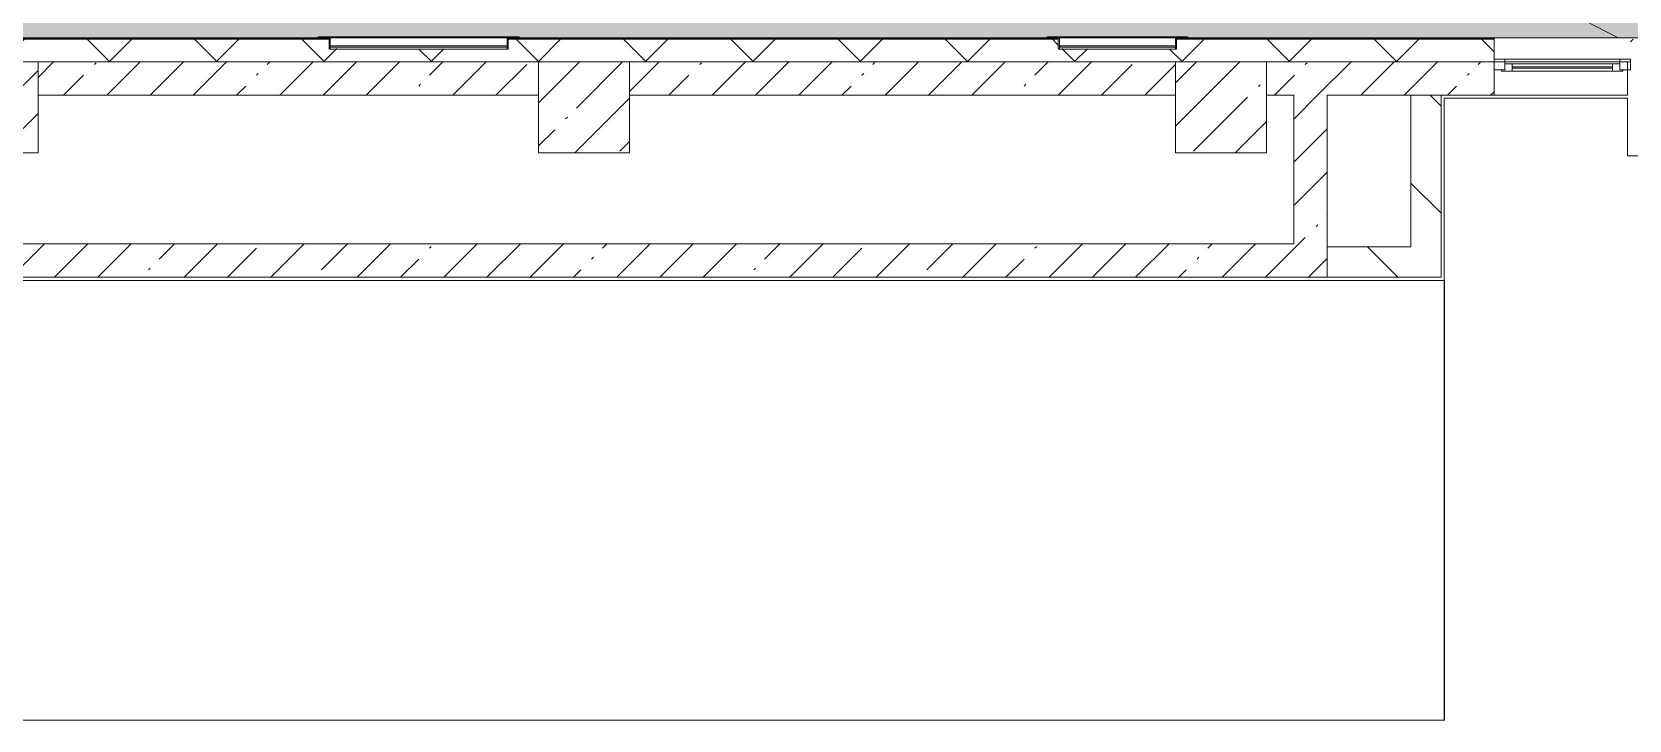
# Model space of a CAD drawing. Header units: millimetres. Extents: x 35316 to 242799, y -8553 to 29000.
# Drawn here: x 130397 to 140927, y 10859 to 15398 of the extents above; entities that cross this region are included whole.
import ezdxf

# ---------------------------------------------------------------- set-up
doc = ezdxf.new("R2010")
doc.units = ezdxf.units.MM
for name, color, linetype, lineweight in [('A-DETL-2', 7, 'Continuous', 5), ('A-GENM-6', 7, 'Continuous', 5), ('A-GLAZ-2', 7, 'Continuous', 5), ('A-WALL', 7, 'Continuous', 9), ('A-WALL-2', 7, 'Continuous', 5), ('I-WALL-5', 7, 'Continuous', 5), ('S-COLS-2', 7, 'Continuous', 5)]:
    doc.layers.add(name, color=color, linetype=linetype, lineweight=lineweight)
doc.layers.add('A-DETL-GENF-5', color=7, linetype='Continuous', lineweight=9, true_color=0xc0c0c0, transparency=0.4)
for name, color, linetype, lineweight, true_color in [('A-FLOR-2', 7, 'Continuous', 5, 0xb7b7b7), ('A-FLOR-3', 7, 'Continuous', 5, 0xaaaaaa), ('A-GENM-7', 7, 'Continuous', 5, 0x737373), ('A-WALL-3', 7, 'Continuous', 5, 0x737373)]:
    doc.layers.add(name, color=color, linetype=linetype, lineweight=lineweight, true_color=true_color)
pattern_1 = [(45, (107926.8, 0), (-285.123, 285.123), []), (45, (108211.92, 0), (-285.123, 285.123), [504.031, -100.806, 16.764, -84.042])]
pattern_2 = [(135, (107926.8, 0), (-353.5534, -353.5534), [])]

# ---------------------------------------------------------------- blocks, each defined once
blk = doc.blocks.new('BSC_Колонна _Прямоугольная - 600х600-V122-3_3_2_птичка')
at = {"layer": 'S-COLS-2'}
h = blk.add_hatch(dxfattribs=at)
h.set_pattern_fill('FP_106', color=256, style=0, pattern_type=2)
h.set_pattern_definition([(45, (-26110, -14900), (-285.123, 285.123), []), (45, (-25824.88, -14900), (-285.123, 285.123), [504.031, -100.806, 16.764, -84.042])])
h.paths.add_polyline_path([(-300, -300), (300, -300), (300, 300), (-300, 300), (-300, 211)])
for p, q in [((300, 300), (-300, 300)), ((-300, 300), (-300, -300)), ((300, -300), (300, 300)), ((-300, -300), (300, -300))]:
    blk.add_line(p, q, dxfattribs=at)
blk = doc.blocks.new('BSC_Колонна _Прямоугольная - 600х600-V158-3_3_2_птичка')
at = {"layer": 'S-COLS-2'}
h = blk.add_hatch(dxfattribs=at)
h.set_pattern_fill('FP_143', color=256, style=0, pattern_type=2)
h.set_pattern_definition([(45, (-30310, -14900), (-285.123, 285.123), []), (45, (-30024.88, -14900), (-285.123, 285.123), [504.031, -100.806, 16.764, -84.042])])
h.paths.add_polyline_path([(-300, -300), (300, -300), (300, 300), (-300, 300), (-300, 211)])
for p, q in [((300, 300), (-300, 300)), ((-300, 300), (-300, -300)), ((300, -300), (300, 300)), ((-300, -300), (300, -300))]:
    blk.add_line(p, q, dxfattribs=at)
blk = doc.blocks.new('BSC_Колонна _Прямоугольная - 600х600-V220-3_3_2_птичка')
at = {"layer": 'S-COLS-2'}
h = blk.add_hatch(dxfattribs=at)
h.set_pattern_fill('FP_164', color=256, style=0, pattern_type=2)
h.set_pattern_definition([(45, (-22210, -14900), (-285.123, 285.123), []), (45, (-21924.88, -14900), (-285.123, 285.123), [504.031, -100.806, 16.764, -84.042])])
h.paths.add_polyline_path([(-300, -300), (300, -300), (300, 300), (-300, 300), (-300, 211)])
for p, q in [((300, 300), (-300, 300)), ((-300, 300), (-300, -300)), ((300, -300), (300, 300)), ((-300, -300), (300, -300))]:
    blk.add_line(p, q, dxfattribs=at)
blk = doc.blocks.new('120_Окно_СКБ_1Ст - 120_Окно_СКБ_1Ст_900х2500_h_-20705657-3_3_2_птичка')
at = {"layer": 'A-GLAZ-2'}
for p, q in [((-450, -127), (-450, -57)), ((-450, -57), (-380, -57)), ((450, -57), (-450, -57)), ((-380, -57), (-380, -127)), ((380, -87), (-380, -87)), ((-380, -87), (-380, -127)), ((-330, -137), (-330, -87)), ((330, -137), (330, -87)), ((380, -127), (380, -57)), ((380, -57), (450, -57)), ((380, -127), (380, -87)), ((450, -57), (450, -127)), ((-380, -127), (-450, -127)), ((-450, -127), (-400, -127)), ((-380, -127), (-400, -127)), ((-400, -127), (-400, -137)), ((-400, -137), (400, -137)), ((400, -137), (-400, -137)), ((-330, -107), (330, -107)), ((330, -117), (-330, -117)), ((450, -127), (380, -127)), ((400, -127), (380, -127)), ((400, -127), (450, -127)), ((400, -137), (400, -127))]:
    blk.add_line(p, q, dxfattribs=at)
blk = doc.blocks.new('Уголок вложенный - Уголок вложенный-23831105-3_3_2_птичка')
at = {"layer": 'A-GENM-6'}
for p, q in [((29237, 15288), (29237, 15349)), ((29244, 15285), (29240, 15285)), ((29244, 15358), (29244, 15285))]:
    blk.add_line(p, q, dxfattribs=at)
at = {"layer": 'A-GENM-6', "flags": 128}
for points in [[(29237, 15349), (29237, 15351), (29236, 15353), (29235, 15355), (29234, 15356), (29232, 15357), (29230, 15358), (29228, 15358)], [(29240, 15285), (29239, 15285), (29239, 15285), (29238, 15286), (29238, 15286), (29237, 15287), (29237, 15287), (29237, 15288)]]:
    blk.add_lwpolyline(points, dxfattribs=at)
at = {"layer": 'A-GENM-7'}
for p, q in [((29164, 15365), (29244, 15365)), ((29164, 15361), (29164, 15365)), ((29228, 15358), (29167, 15358)), ((29244, 15365), (29244, 15358))]:
    blk.add_line(p, q, dxfattribs=at)
at = {"layer": 'A-GENM-7', "flags": 128}
blk.add_lwpolyline([(29167, 15358), (29166, 15358), (29166, 15358), (29165, 15359), (29165, 15359), (29164, 15360), (29164, 15360), (29164, 15361)], dxfattribs=at)
blk = doc.blocks.new('Уголок вложенный - Уголок вложенный-V233-3_3_2_птичка')
at = {"layer": 'A-GENM-6'}
for p, q in [((30010, 15285), (30010, 15358)), ((30014, 15285), (30010, 15285)), ((30017, 15349), (30017, 15288))]:
    blk.add_line(p, q, dxfattribs=at)
at = {"layer": 'A-GENM-6', "flags": 128}
for points in [[(30017, 15288), (30017, 15287), (30017, 15287), (30016, 15286), (30016, 15286), (30015, 15285), (30015, 15285), (30014, 15285)], [(30026, 15358), (30024, 15358), (30022, 15357), (30020, 15356), (30019, 15355), (30018, 15353), (30017, 15351), (30017, 15349)]]:
    blk.add_lwpolyline(points, dxfattribs=at)
at = {"layer": 'A-GENM-7'}
for p, q in [((30010, 15365), (30090, 15365)), ((30010, 15358), (30010, 15365)), ((30087, 15358), (30026, 15358)), ((30090, 15365), (30090, 15361))]:
    blk.add_line(p, q, dxfattribs=at)
at = {"layer": 'A-GENM-7', "flags": 128}
blk.add_lwpolyline([(30090, 15361), (30090, 15360), (30090, 15360), (30089, 15359), (30089, 15359), (30088, 15358), (30088, 15358), (30087, 15358)], dxfattribs=at)
blk = doc.blocks.new('Уголок вложенный - Уголок вложенный-V234-3_3_2_птичка')
at = {"layer": 'A-GENM-6'}
blk.add_line((30010, 15285), (29244, 15285), dxfattribs=at)
at = {"layer": 'A-GENM-6', "flags": 128}
for points in [[(29237, 15349), (29237, 15351), (29236, 15353), (29235, 15355), (29234, 15356), (29232, 15357), (29230, 15358), (29228, 15358)], [(30026, 15358), (30024, 15358), (30022, 15357), (30020, 15356), (30019, 15355), (30018, 15353), (30017, 15351), (30017, 15349)]]:
    blk.add_lwpolyline(points, dxfattribs=at)
at = {"layer": 'A-GENM-7'}
blk.add_line((29244, 15365), (30010, 15365), dxfattribs=at)
blk = doc.blocks.new('Полоса с поворотом - Полоса с поворотом-23831239-3_3_2_птичка')
at = {"layer": 'A-GENM-6'}
for p, q in [((25603, 15306), (24437, 15306)), ((24437, 15298), (25603, 15298))]:
    blk.add_line(p, q, dxfattribs=at)
at = {"layer": 'A-GENM-7'}
blk.add_line((24437, 15363), (25603, 15363), dxfattribs=at)
blk = doc.blocks.new('Уголок вложенный - Уголок вложенный-23831240-3_3_2_птичка')
at = {"layer": 'A-GENM-6'}
blk.add_line((25603, 15285), (24437, 15285), dxfattribs=at)
at = {"layer": 'A-GENM-6', "flags": 128}
for points in [[(24430, 15349), (24430, 15351), (24429, 15353), (24428, 15355), (24427, 15356), (24425, 15357), (24423, 15358), (24421, 15358)], [(25619, 15358), (25617, 15358), (25615, 15357), (25614, 15356), (25612, 15355), (25611, 15353), (25610, 15351), (25610, 15349)]]:
    blk.add_lwpolyline(points, dxfattribs=at)
at = {"layer": 'A-GENM-7'}
blk.add_line((24437, 15365), (25603, 15365), dxfattribs=at)
blk = doc.blocks.new('Полоса с поворотом - Полоса с поворотом-23831104-3_3_2_птичка')
at = {"layer": 'A-GENM-6'}
for p, q in [((19783, 15306), (19017, 15306)), ((19017, 15298), (19783, 15298))]:
    blk.add_line(p, q, dxfattribs=at)
at = {"layer": 'A-GENM-7'}
blk.add_line((19017, 15363), (19783, 15363), dxfattribs=at)

msp = doc.modelspace()

# ---------------------------------------------------------------- hatches: boundary and pattern name
at = {"layer": 'A-DETL-GENF-5'}
msp.add_hatch(color=256, dxfattribs=at).paths.add_polyline_path([(107244.1, 14774.9), (107658.8, 14774.9), (107658.8, 15358), (146686.8, 15358), (146686.8, 23888.3), (141854.9, 23888.3), (141854.9, 27398.1), (105517.7, 27398.1), (105517.7, 14774.9), (106714.2, 14774.9)])
at = {"layer": 'A-WALL-2'}
h = msp.add_hatch(dxfattribs=at)
h.set_pattern_fill('FP_112', color=256, style=0, pattern_type=2)
h.set_pattern_definition([(45, (107926.8, 0), (-353.5534, 353.5534), []), (135, (107926.8, 0), (-353.5534, -353.5534), [])])
h.paths.add_polyline_path([(135326.6, 15200), (140036.8, 15200), (140036.8, 15350), (137943.8, 15349), (137943.8, 15288), (137936.8, 15285), (137163.8, 15288), (137163.8, 15350), (133537.1, 15349), (133537.1, 15288), (133530.1, 15285), (132357.1, 15288), (132357.1, 15350), (127716.8, 15349), (127716.8, 15288), (127709.8, 15285), (126936.8, 15288), (126936.8, 15350), (122709.8, 15349), (122709.8, 15288), (122702.8, 15285), (122529.8, 15288), (122529.6, 15350), (120786.8, 15350), (120786.8, 15200), (134336.8, 15200)])
h.paths.add_polyline_path([(146236.9, 15200), (146236.9, 15350), (145736.8, 15350), (145736.8, 15200), (145923.8, 15200)])
h.paths.add_polyline_path([(143336.8, 15200), (143336.8, 15350), (142586.8, 15350), (142586.8, 15200), (142744.6, 15200)])
h.paths.add_polyline_path([(141684.9, 15200), (141686.8, 15200), (141684.9, 15350), (141536.8, 15350), (141536.8, 15200)])
h.paths.add_polyline_path([(141155.1, 15200), (141166.8, 15200), (141161.8, 15350), (140936.8, 15350), (140936.8, 15200)])
h.paths.add_polyline_path([(115586.8, 15200), (116186.8, 15200), (116186.8, 15350), (115586.8, 15350)])
h.paths.add_polyline_path([(114686.8, 15200), (114686.8, 15350), (107966.8, 15350), (107966.8, 15293), (107816.8, 15293), (107816.8, 15200), (114132.3, 15200)])
h.paths.add_polyline_path([(117086.8, 15200), (117686.8, 15200), (117686.8, 15350), (117086.8, 15350)])
at = {"layer": 'I-WALL-5'}
h = msp.add_hatch(dxfattribs=at)
h.set_pattern_fill('FP_108', color=256, style=0, pattern_type=2)
h.set_pattern_definition(pattern_1)
h.paths.add_polyline_path([(122236.8, 14980), (126037.1, 14980), (126037.1, 15200), (122236.8, 15200), (122236.8, 15111.1)])
h.paths.add_polyline_path([(129836.8, 14980), (129836.8, 15200), (126637.1, 15200), (126637.1, 14980), (128968.3, 14980)])
h.paths.add_polyline_path([(140036.8, 14980), (140036.8, 15200), (138536.8, 15200), (138536.8, 14980), (139688, 14980)])
h.paths.add_polyline_path([(137936.8, 14980), (137936.8, 15200), (134336.8, 15200), (134336.8, 14980), (137446, 14980)])
h.paths.add_polyline_path([(133207.2, 14980), (133736.8, 14980), (133736.8, 15200), (130436.8, 15200), (130436.8, 14980)])
h = msp.add_hatch(dxfattribs=at)
h.set_pattern_fill('FP_108', color=256, style=0, pattern_type=2)
h.set_pattern_definition(pattern_1)
h.paths.add_polyline_path([(138936.8, 14000), (138936.8, 14980), (138716.8, 14980), (138716.8, 14000)])
h = msp.add_hatch(dxfattribs=at)
h.set_pattern_fill('FP_111', color=256, style=0, pattern_type=2)
h.set_pattern_definition(pattern_2)
h.paths.add_polyline_path([(139688, 13980), (139688, 14980), (139488, 14980), (139488, 13980), (139565.5, 13980)])
h = msp.add_hatch(dxfattribs=at)
h.set_pattern_fill('FP_108', color=256, style=0, pattern_type=2)
h.set_pattern_definition(pattern_1)
h.paths.add_polyline_path([(137446, 13780), (138936.8, 13780), (138936.8, 14000), (128136.8, 14000), (128136.8, 13780), (133207.2, 13780)])
h = msp.add_hatch(dxfattribs=at)
h.set_pattern_fill('FP_111', color=256, style=0, pattern_type=2)
h.set_pattern_definition(pattern_2)
h.paths.add_polyline_path([(139688, 13780), (139688, 13980), (138936.8, 13980), (138936.8, 13780), (139565.5, 13780)])

# ---------------------------------------------------------------- linework, layer by layer
at = {"layer": 'A-DETL-2'}
msp.add_line((107658.8, 15358), (146236.9, 15358), dxfattribs=at)
at = {"layer": 'A-FLOR-2'}
msp.add_line((140855, 15358), (122486.8, 24880), dxfattribs=at)
at = {"layer": 'A-FLOR-3'}
for p, q in [((140916.8, 14960), (139708, 14960)), ((139708, 14960), (139708, 10859)), ((140916.8, 14580), (140916.8, 14960)), ((141556.8, 14580), (140916.8, 14580)), ((139709, 13759), (128169, 13759)), ((139709, 10859), (139709, 13759)), ((128157.8, 10859), (139709, 10859))]:
    msp.add_line(p, q, dxfattribs=at)
at = {"layer": 'A-WALL'}
for p, q in [((132358.8, 15353), (127715.1, 15353)), ((132357.5, 15350), (127716.4, 15350)), ((137165.6, 15353), (133535.3, 15353)), ((137164.2, 15350), (133536.6, 15350)), ((140036.8, 15353), (137942.1, 15353)), ((140036.8, 15350), (137943.4, 15350)), ((133736.8, 15200), (130436.8, 15200)), ((137936.8, 15200), (134336.8, 15200)), ((140036.8, 15200), (138536.8, 15200)), ((139688, 14980), (139488, 14980))]:
    msp.add_line(p, q, dxfattribs=at)
at = {"layer": 'A-WALL-2'}
for p, q in [((140036.8, 15200), (140036.8, 15358)), ((130436.8, 15200), (133736.8, 15200)), ((134336.8, 15200), (137936.8, 15200)), ((138536.8, 15200), (140936.8, 15200))]:
    msp.add_line(p, q, dxfattribs=at)
at = {"layer": 'A-WALL-3'}
for p, q in [((132287.1, 15358), (127786.8, 15358)), ((132361, 15358), (132348.1, 15358)), ((133546.1, 15358), (133533.1, 15358)), ((137093.8, 15358), (133607.1, 15358)), ((137167.7, 15358), (137154.8, 15358)), ((137952.8, 15358), (137939.9, 15358)), ((141159.8, 15358), (138013.8, 15358))]:
    msp.add_line(p, q, dxfattribs=at)
at = {"layer": 'I-WALL-5'}
for p, q in [((140036.8, 14980), (140036.8, 15200)), ((140916.8, 14980), (140916.8, 15200)), ((130436.8, 14980), (133736.8, 14980)), ((134336.8, 14980), (137936.8, 14980)), ((138536.8, 14980), (138716.8, 14980)), ((138716.8, 14980), (138716.8, 14000)), ((138936.8, 14980), (139488, 14980)), ((138936.8, 13780), (138936.8, 14980)), ((139488, 14980), (139488, 13980)), ((139688, 13780), (139688, 14980)), ((140916.8, 14980), (139688, 14980)), ((138716.8, 14000), (128136.8, 14000)), ((139488, 13980), (138936.8, 13980)), ((128136.8, 13780), (139688, 13780))]:
    msp.add_line(p, q, dxfattribs=at)

# ---------------------------------------------------------------- block references
at = {"layer": 'A-GENM-6'}
for name, p in [('Уголок вложенный - Уголок вложенный-23831105-3_3_2_птичка', (103120.1, 0)), ('Уголок вложенный - Уголок вложенный-23831240-3_3_2_птичка', (107926.8, 0)), ('Уголок вложенный - Уголок вложенный-V233-3_3_2_птичка', (103520.1, 0)), ('Уголок вложенный - Уголок вложенный-23831105-3_3_2_птичка', (107926.8, 0)), ('Уголок вложенный - Уголок вложенный-V234-3_3_2_птичка', (107926.8, 0)), ('Уголок вложенный - Уголок вложенный-V233-3_3_2_птичка', (107926.8, 0))]:
    msp.add_blockref(name, p, dxfattribs=at)
at = {"layer": 'A-GENM-7'}
for name, p in [('Полоса с поворотом - Полоса с поворотом-23831239-3_3_2_птичка', (107926.8, 0)), ('Полоса с поворотом - Полоса с поворотом-23831104-3_3_2_птичка', (118153.8, 0))]:
    msp.add_blockref(name, p, dxfattribs=at)
at = {"layer": 'A-GLAZ-2'}
msp.add_blockref('120_Окно_СКБ_1Ст - 120_Окно_СКБ_1Ст_900х2500_h_-20705657-3_3_2_птичка', (140486.8, 15275), dxfattribs=at)
at = {"layer": 'S-COLS-2'}
for name, p in [('BSC_Колонна _Прямоугольная - 600х600-V220-3_3_2_птичка', (130136.8, 14900)), ('BSC_Колонна _Прямоугольная - 600х600-V122-3_3_2_птичка', (134036.8, 14900)), ('BSC_Колонна _Прямоугольная - 600х600-V158-3_3_2_птичка', (138236.8, 14900))]:
    msp.add_blockref(name, p, dxfattribs=at)

doc.saveas('drawing.dxf')
